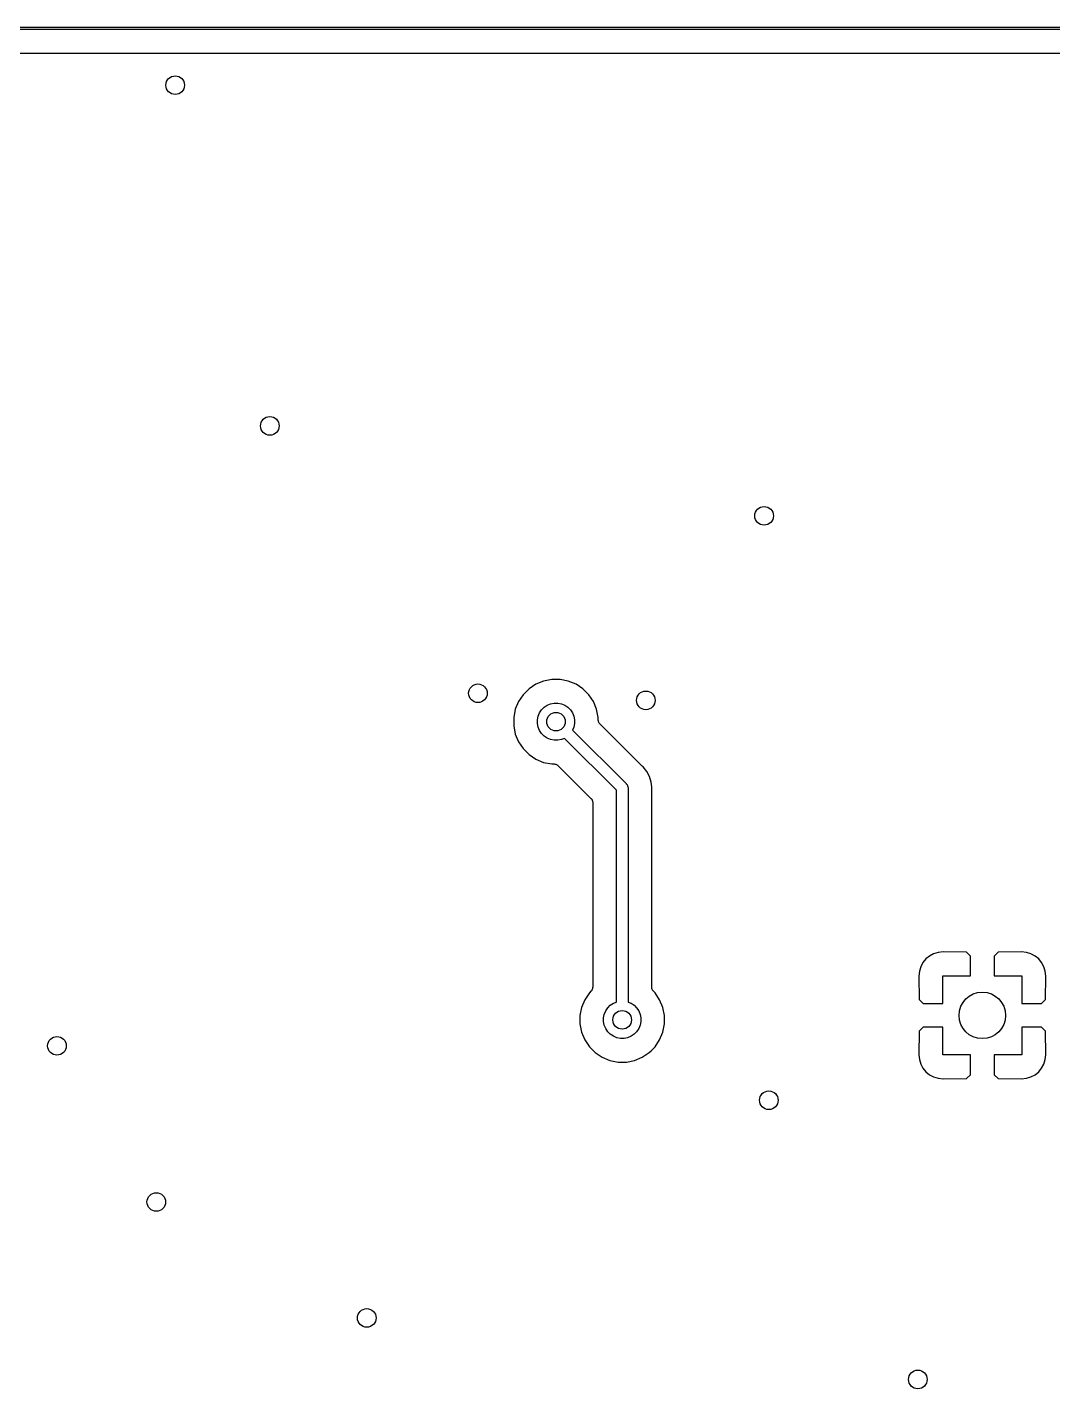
# Model space of a CAD drawing. Extents: x 2.46 to 6.41, y -5.93 to -3.84.
# Drawn here: x 3.573 to 4.441, y -4.99 to -3.84 of the extents above; entities that cross this region are included whole.
import ezdxf

# ---------------------------------------------------------------- set-up
doc = ezdxf.new("R2010")
doc.units = 0
doc.header["$MEASUREMENT"] = 0
doc.layers.add('BLACK', color=7, linetype='CONTINUOUS')

msp = doc.modelspace()

# ---------------------------------------------------------------- linework, layer by layer
at = {"layer": 'BLACK', "linetype": 'CONTINUOUS'}
for p, q in [((2.46838, -3.83957), (6.40153, -3.83957)), ((6.40059, -3.84154), (2.4685, -3.84154)), ((3.48369, -3.86154), (6.16976, -3.86154)), ((4.00363, -4.39487), (3.99778, -4.39878)), ((4.01014, -4.39218), (4.00363, -4.39487)), ((4.01705, -4.3908), (4.01014, -4.39218)), ((4.02409, -4.3908), (4.01705, -4.3908)), ((4.03099, -4.39218), (4.02409, -4.3908)), ((4.0375, -4.39487), (4.03099, -4.39218)), ((4.04336, -4.39878), (4.0375, -4.39487)), ((3.9928, -4.40376), (3.98889, -4.40962)), ((3.99778, -4.39878), (3.9928, -4.40376)), ((4.04464, -4.40007), (4.04336, -4.39878)), ((4.04833, -4.40376), (4.04464, -4.40007)), ((4.04464, -4.40007), (4.04464, -4.40007)), ((4.05225, -4.40962), (4.04833, -4.40376)), ((3.98619, -4.41612), (3.98482, -4.42303)), ((3.98889, -4.40962), (3.98619, -4.41612)), ((4.00542, -4.42196), (4.00661, -4.41909)), ((4.00661, -4.41909), (4.00833, -4.41651)), ((4.00833, -4.41651), (4.01053, -4.41432)), ((4.01053, -4.41432), (4.01311, -4.4126)), ((4.01311, -4.4126), (4.01597, -4.41141)), ((4.01597, -4.41141), (4.01902, -4.4108)), ((4.01902, -4.4108), (4.02212, -4.4108)), ((4.02212, -4.4108), (4.02516, -4.41141)), ((4.02516, -4.41141), (4.02803, -4.4126)), ((4.02803, -4.4126), (4.03061, -4.41432)), ((4.03061, -4.41432), (4.0328, -4.41651)), ((4.0328, -4.41651), (4.03452, -4.41909)), ((4.03452, -4.41909), (4.03571, -4.42196)), ((4.05494, -4.41612), (4.05225, -4.40962)), ((4.05631, -4.42303), (4.05494, -4.41612)), ((3.98482, -4.42303), (3.98482, -4.43007)), ((3.98482, -4.43007), (3.98619, -4.43698)), ((4.00482, -4.425), (4.00542, -4.42196)), ((4.00482, -4.4281), (4.00482, -4.425)), ((4.00542, -4.43114), (4.00482, -4.4281)), ((4.03571, -4.42196), (4.03632, -4.425)), ((4.03632, -4.4281), (4.03571, -4.43114)), ((4.03632, -4.425), (4.03632, -4.4281)), ((4.05631, -4.42498), (4.05631, -4.42303)), ((4.05636, -4.42544), (4.05631, -4.42498)), ((4.0564, -4.4259), (4.05636, -4.42544)), ((4.05641, -4.42593), (4.0564, -4.4259)), ((4.05641, -4.42596), (4.05641, -4.42593)), ((4.05654, -4.4264), (4.05641, -4.42596)), ((4.05667, -4.42684), (4.05654, -4.4264)), ((4.05668, -4.42686), (4.05667, -4.42684)), ((4.05669, -4.42689), (4.05668, -4.42686)), ((4.05691, -4.4273), (4.05669, -4.42689)), ((4.05712, -4.42771), (4.05691, -4.4273)), ((4.05714, -4.42773), (4.05712, -4.42771)), ((4.05715, -4.42775), (4.05714, -4.42773)), ((4.05744, -4.42811), (4.05715, -4.42775)), ((4.05773, -4.42847), (4.05744, -4.42811)), ((4.05777, -4.42851), (4.05773, -4.42847)), ((4.05778, -4.42852), (4.05777, -4.42851)), ((4.05777, -4.42851), (4.05777, -4.42851)), ((4.05777, -4.42851), (4.05777, -4.42851)), ((4.08394, -4.45468), (4.05778, -4.42852)), ((3.98619, -4.43698), (3.98889, -4.44348)), ((4.00661, -4.43401), (4.00542, -4.43114)), ((4.00833, -4.43659), (4.00661, -4.43401)), ((4.01053, -4.43878), (4.00833, -4.43659)), ((4.01311, -4.44051), (4.01053, -4.43878)), ((4.01597, -4.44169), (4.01311, -4.44051)), ((4.01902, -4.4423), (4.01597, -4.44169)), ((4.02516, -4.44169), (4.02212, -4.4423)), ((4.0277, -4.44064), (4.02516, -4.44169)), ((4.07165, -4.48459), (4.0277, -4.44064)), ((4.03571, -4.43114), (4.03466, -4.43368)), ((4.03466, -4.43368), (4.07988, -4.4789)), ((3.98889, -4.44348), (3.9928, -4.44934)), ((3.9928, -4.44934), (3.99778, -4.45432)), ((4.02212, -4.4423), (4.01902, -4.4423)), ((3.99778, -4.45432), (4.00363, -4.45823)), ((4.00363, -4.45823), (4.01014, -4.46093)), ((4.01014, -4.46093), (4.01705, -4.4623)), ((4.01705, -4.4623), (4.019, -4.4623)), ((4.019, -4.4623), (4.01902, -4.4623)), ((4.01902, -4.4623), (4.01902, -4.4623)), ((4.01902, -4.4623), (4.01902, -4.4623)), ((4.01902, -4.4623), (4.01907, -4.4623)), ((4.01907, -4.4623), (4.01953, -4.46235)), ((4.01953, -4.46235), (4.01999, -4.4624)), ((4.01999, -4.4624), (4.02001, -4.46241)), ((4.02001, -4.46241), (4.02004, -4.46241)), ((4.02004, -4.46241), (4.02048, -4.46255)), ((4.02048, -4.46255), (4.02092, -4.46268)), ((4.02092, -4.46268), (4.02094, -4.4627)), ((4.02094, -4.4627), (4.02097, -4.4627)), ((4.02097, -4.4627), (4.02138, -4.46293)), ((4.02138, -4.46293), (4.02178, -4.46314)), ((4.02178, -4.46314), (4.0218, -4.46316)), ((4.0218, -4.46316), (4.02182, -4.46317)), ((4.02182, -4.46317), (4.02218, -4.46347)), ((4.02218, -4.46347), (4.02254, -4.46376)), ((4.02254, -4.46376), (4.05018, -4.49141)), ((4.08395, -4.45469), (4.08394, -4.45468)), ((4.09315, -4.46389), (4.08395, -4.45469)), ((4.09331, -4.46402), (4.09315, -4.46389)), ((4.09346, -4.46417), (4.09331, -4.46402)), ((4.09351, -4.46422), (4.09346, -4.46417)), ((4.09427, -4.46484), (4.09351, -4.46422)), ((4.09739, -4.46864), (4.09427, -4.46484)), ((4.0997, -4.47297), (4.09739, -4.46864)), ((4.10113, -4.47767), (4.0997, -4.47297)), ((4.07165, -4.66354), (4.07165, -4.48459)), ((4.07988, -4.4789), (4.08006, -4.47905)), ((4.08006, -4.47905), (4.08022, -4.47924)), ((4.08022, -4.47924), (4.08022, -4.47924)), ((4.08022, -4.47924), (4.08049, -4.47957)), ((4.08049, -4.47957), (4.08068, -4.4798)), ((4.08068, -4.4798), (4.08114, -4.48066)), ((4.08114, -4.48066), (4.08142, -4.48159)), ((4.08142, -4.48159), (4.08149, -4.48231)), ((4.08149, -4.48231), (4.08149, -4.48231)), ((4.08149, -4.48231), (4.08151, -4.48255)), ((4.08151, -4.48255), (4.08149, -4.48279)), ((4.08149, -4.48279), (4.08149, -4.66354)), ((4.10151, -4.48157), (4.10113, -4.47767)), ((4.10149, -4.48395), (4.10151, -4.48374)), ((4.10149, -4.48402), (4.10149, -4.48395)), ((4.10149, -4.65085), (4.10149, -4.48402)), ((4.10161, -4.48255), (4.10151, -4.48157)), ((4.10151, -4.48157), (4.10151, -4.48157)), ((4.10151, -4.48353), (4.10161, -4.48255)), ((4.10151, -4.48374), (4.10151, -4.48353)), ((4.05018, -4.49141), (4.05019, -4.49142)), ((4.05019, -4.49142), (4.05019, -4.49142)), ((4.05019, -4.49142), (4.05019, -4.49142)), ((4.05019, -4.49142), (4.05023, -4.49146)), ((4.05023, -4.49146), (4.05052, -4.49182)), ((4.05052, -4.49182), (4.05081, -4.49218)), ((4.05081, -4.49218), (4.05082, -4.4922)), ((4.05082, -4.4922), (4.05084, -4.49222)), ((4.05084, -4.49222), (4.05105, -4.49263)), ((4.05105, -4.49263), (4.05127, -4.49304)), ((4.05127, -4.49304), (4.05128, -4.49306)), ((4.05128, -4.49306), (4.05129, -4.49309)), ((4.05129, -4.49309), (4.05142, -4.49353)), ((4.05142, -4.49353), (4.05155, -4.49397)), ((4.05155, -4.49397), (4.05155, -4.494)), ((4.05155, -4.494), (4.05156, -4.49403)), ((4.05156, -4.49403), (4.0516, -4.49449)), ((4.0516, -4.49449), (4.05165, -4.49494)), ((4.05165, -4.49494), (4.05165, -4.65085)), ((4.33647, -4.62463), (4.33343, -4.62713)), ((4.33995, -4.62277), (4.33647, -4.62463)), ((4.34372, -4.62163), (4.33995, -4.62277)), ((4.34787, -4.62122), (4.34372, -4.62163)), ((4.36777, -4.62133), (4.34787, -4.62122)), ((4.3711, -4.62466), (4.36777, -4.62133)), ((4.3711, -4.64134), (4.3711, -4.62466)), ((4.39443, -4.62133), (4.3911, -4.62466)), ((4.3911, -4.62466), (4.3911, -4.64134)), ((4.41433, -4.62122), (4.39443, -4.62133)), ((4.41849, -4.62163), (4.41433, -4.62122)), ((4.42226, -4.62277), (4.41849, -4.62163)), ((4.42573, -4.62463), (4.42226, -4.62277)), ((4.42878, -4.62713), (4.42573, -4.62463)), ((4.32793, -4.63742), (4.32752, -4.64157)), ((4.32907, -4.63365), (4.32793, -4.63742)), ((4.33093, -4.63017), (4.32907, -4.63365)), ((4.33343, -4.62713), (4.33093, -4.63017)), ((4.43128, -4.63017), (4.42878, -4.62713)), ((4.43313, -4.63365), (4.43128, -4.63017)), ((4.43428, -4.63742), (4.43313, -4.63365)), ((4.43469, -4.64157), (4.43428, -4.63742)), ((4.32752, -4.64157), (4.32763, -4.66147)), ((4.34764, -4.6648), (4.34764, -4.64134)), ((4.34764, -4.64134), (4.3711, -4.64134)), ((4.3911, -4.64134), (4.41457, -4.64134)), ((4.41457, -4.64134), (4.41457, -4.6648)), ((4.43458, -4.66147), (4.43469, -4.64157)), ((4.0488, -4.65576), (4.04489, -4.66162)), ((4.05018, -4.65438), (4.0488, -4.65576)), ((4.05047, -4.65402), (4.05018, -4.65438)), ((4.05077, -4.65367), (4.05047, -4.65402)), ((4.05078, -4.65365), (4.05077, -4.65367)), ((4.0508, -4.65363), (4.05078, -4.65365)), ((4.05102, -4.65322), (4.0508, -4.65363)), ((4.05124, -4.65282), (4.05102, -4.65322)), ((4.05125, -4.65279), (4.05124, -4.65282)), ((4.05126, -4.65277), (4.05125, -4.65279)), ((4.0514, -4.65233), (4.05126, -4.65277)), ((4.05154, -4.65189), (4.0514, -4.65233)), ((4.05155, -4.65183), (4.05154, -4.65186)), ((4.05154, -4.65186), (4.05154, -4.65189)), ((4.05159, -4.65138), (4.05155, -4.65183)), ((4.05165, -4.65092), (4.05159, -4.65138)), ((4.05165, -4.65085), (4.05165, -4.65086)), ((4.05165, -4.65086), (4.05165, -4.65086)), ((4.05165, -4.65086), (4.05165, -4.65086)), ((4.05165, -4.65086), (4.05165, -4.65092)), ((4.10153, -4.6513), (4.10149, -4.65085)), ((4.10157, -4.65177), (4.10153, -4.6513)), ((4.10158, -4.65179), (4.10157, -4.65177)), ((4.10158, -4.65182), (4.10158, -4.65179)), ((4.10172, -4.65226), (4.10158, -4.65182)), ((4.10185, -4.6527), (4.10172, -4.65226)), ((4.10186, -4.65273), (4.10185, -4.6527)), ((4.10187, -4.65275), (4.10186, -4.65273)), ((4.10208, -4.65316), (4.10187, -4.65275)), ((4.10229, -4.65357), (4.10208, -4.65316)), ((4.10231, -4.65359), (4.10229, -4.65357)), ((4.10232, -4.65361), (4.10231, -4.65359)), ((4.10262, -4.65397), (4.10232, -4.65361)), ((4.1029, -4.65433), (4.10262, -4.65397)), ((4.10294, -4.65437), (4.1029, -4.65433)), ((4.10295, -4.65438), (4.10294, -4.65437)), ((4.10294, -4.65437), (4.10294, -4.65437)), ((4.10294, -4.65437), (4.10294, -4.65437)), ((4.10433, -4.65576), (4.10295, -4.65438)), ((4.10825, -4.66162), (4.10433, -4.65576)), ((4.04219, -4.66812), (4.04082, -4.67503)), ((4.04489, -4.66162), (4.04219, -4.66812)), ((4.06142, -4.67396), (4.06261, -4.67109)), ((4.06261, -4.67109), (4.06433, -4.66851)), ((4.06433, -4.66851), (4.06653, -4.66632)), ((4.06653, -4.66632), (4.06911, -4.6646)), ((4.06911, -4.6646), (4.07165, -4.66354)), ((4.08149, -4.66354), (4.08403, -4.6646)), ((4.08403, -4.6646), (4.08661, -4.66632)), ((4.08661, -4.66632), (4.0888, -4.66851)), ((4.0888, -4.66851), (4.09052, -4.67109)), ((4.09052, -4.67109), (4.09171, -4.67396)), ((4.11094, -4.66812), (4.10825, -4.66162)), ((4.11231, -4.67503), (4.11094, -4.66812)), ((4.32763, -4.66147), (4.33096, -4.6648)), ((4.33096, -4.6648), (4.34764, -4.6648)), ((4.41457, -4.6648), (4.43125, -4.6648)), ((4.43125, -4.6648), (4.43458, -4.66147)), ((4.04082, -4.67503), (4.04082, -4.68207)), ((4.04082, -4.68207), (4.04219, -4.68898)), ((4.06082, -4.677), (4.06142, -4.67396)), ((4.06082, -4.6801), (4.06082, -4.677)), ((4.06142, -4.68314), (4.06082, -4.6801)), ((4.06261, -4.68601), (4.06142, -4.68314)), ((4.09171, -4.68314), (4.09052, -4.68601)), ((4.09171, -4.67396), (4.09232, -4.677)), ((4.09232, -4.6801), (4.09171, -4.68314)), ((4.09232, -4.677), (4.09232, -4.6801)), ((4.11094, -4.68898), (4.11231, -4.68207)), ((4.11231, -4.68207), (4.11231, -4.67503)), ((4.04219, -4.68898), (4.04489, -4.69548)), ((4.04489, -4.69548), (4.0488, -4.70134)), ((4.06433, -4.68859), (4.06261, -4.68601)), ((4.06653, -4.69078), (4.06433, -4.68859)), ((4.06911, -4.69251), (4.06653, -4.69078)), ((4.07197, -4.69369), (4.06911, -4.69251)), ((4.07502, -4.6943), (4.07197, -4.69369)), ((4.07812, -4.6943), (4.07502, -4.6943)), ((4.08116, -4.69369), (4.07812, -4.6943)), ((4.08403, -4.69251), (4.08116, -4.69369)), ((4.08661, -4.69078), (4.08403, -4.69251)), ((4.0888, -4.68859), (4.08661, -4.69078)), ((4.09052, -4.68601), (4.0888, -4.68859)), ((4.10433, -4.70134), (4.10825, -4.69548)), ((4.10825, -4.69548), (4.11094, -4.68898)), ((4.32763, -4.68814), (4.32752, -4.70804)), ((4.33096, -4.6848), (4.32763, -4.68814)), ((4.34764, -4.6848), (4.33096, -4.6848)), ((4.34764, -4.70827), (4.34764, -4.6848)), ((4.41457, -4.6848), (4.41457, -4.70827)), ((4.43125, -4.6848), (4.41457, -4.6848)), ((4.43458, -4.68814), (4.43125, -4.6848)), ((4.43469, -4.70804), (4.43458, -4.68814)), ((4.0488, -4.70134), (4.05378, -4.70632)), ((4.05378, -4.70632), (4.05963, -4.71023)), ((4.0935, -4.71023), (4.09936, -4.70632)), ((4.09936, -4.70632), (4.10094, -4.70473)), ((4.10094, -4.70473), (4.10433, -4.70134)), ((4.10094, -4.70473), (4.10094, -4.70473)), ((4.05963, -4.71023), (4.06614, -4.71293)), ((4.06614, -4.71293), (4.07305, -4.7143)), ((4.07305, -4.7143), (4.08009, -4.7143)), ((4.08009, -4.7143), (4.08699, -4.71293)), ((4.08699, -4.71293), (4.0935, -4.71023)), ((4.32752, -4.70804), (4.32793, -4.71219)), ((4.32793, -4.71219), (4.32907, -4.71596)), ((4.32907, -4.71596), (4.33093, -4.71943)), ((4.3711, -4.70827), (4.34764, -4.70827)), ((4.3711, -4.72495), (4.3711, -4.70827)), ((4.41457, -4.70827), (4.3911, -4.70827)), ((4.3911, -4.70827), (4.3911, -4.72495)), ((4.43128, -4.71943), (4.43313, -4.71596)), ((4.43313, -4.71596), (4.43428, -4.71219)), ((4.43428, -4.71219), (4.43469, -4.70804)), ((4.33093, -4.71943), (4.33343, -4.72248)), ((4.33343, -4.72248), (4.33647, -4.72498)), ((4.33647, -4.72498), (4.33995, -4.72683)), ((4.33995, -4.72683), (4.34372, -4.72798)), ((4.34372, -4.72798), (4.34787, -4.72839)), ((4.34787, -4.72839), (4.36777, -4.72828)), ((4.36777, -4.72828), (4.3711, -4.72495)), ((4.3911, -4.72495), (4.39443, -4.72828)), ((4.39443, -4.72828), (4.41433, -4.72839)), ((4.41433, -4.72839), (4.41849, -4.72798)), ((4.41849, -4.72798), (4.42226, -4.72683)), ((4.42226, -4.72683), (4.42573, -4.72498)), ((4.42573, -4.72498), (4.42878, -4.72248)), ((4.42878, -4.72248), (4.43128, -4.71943))]:
    msp.add_line(p, q, dxfattribs=at)
at = {"layer": 'BLACK'}
for centre, radius in [((3.69857, -3.88855), 0.00787), ((3.77857, -4.17655), 0.00787), ((4.19657, -4.25255), 0.00787), ((3.95457, -4.40255), 0.00787), ((4.09657, -4.40855), 0.00787), ((4.02057, -4.42655), 0.00787), ((4.3811, -4.6748), 0.01969), ((4.3811, -4.6748), 0.01969), ((4.07657, -4.67855), 0.00787), ((3.59857, -4.70055), 0.00787), ((4.20057, -4.74655), 0.00787), ((3.68257, -4.83255), 0.00787), ((3.86057, -4.93055), 0.00787), ((4.32657, -4.98255), 0.00787)]:
    msp.add_circle(centre, radius, dxfattribs=at)

doc.saveas('drawing.dxf')
